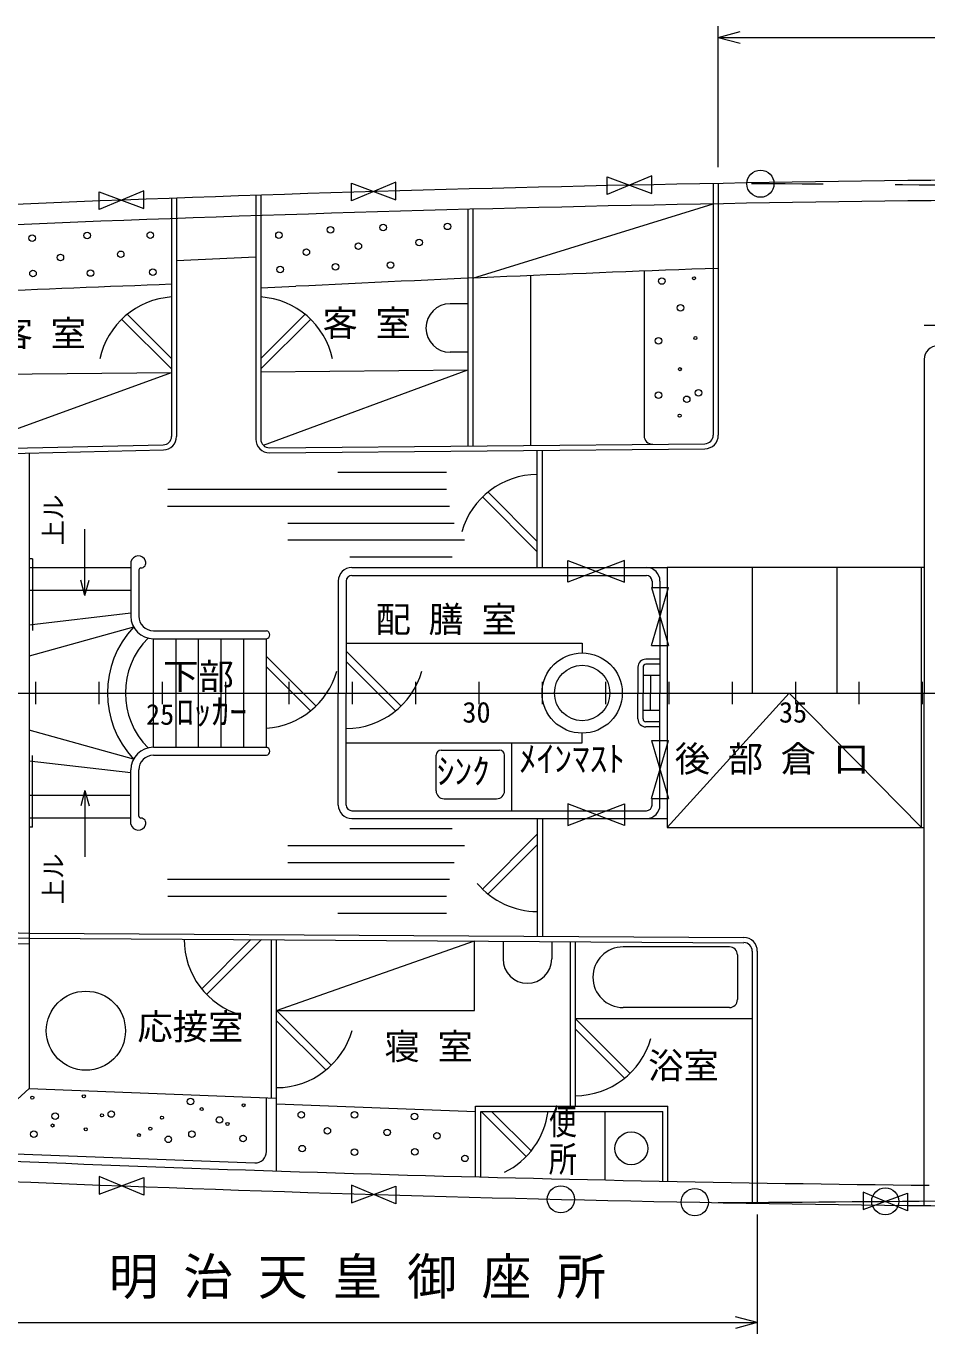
# Model space of a CAD drawing. Units: millimetres, scale not verified. Extents: x -51050 to 51050, y -29701 to 29699.
# Drawn here: x -25261 to -17294, y -11660 to -98 of the extents above; entities that cross this region are included whole.
import ezdxf
from ezdxf.enums import TextEntityAlignment as Align

# ---------------------------------------------------------------- set-up
doc = ezdxf.new("R2010")
doc.units = ezdxf.units.MM
doc.header["$LTSCALE"] = 100
doc.linetypes.add('USER1', pattern=[50.8, 31.75, -6.35, 6.35, -6.35])
doc.linetypes.add('USER2', pattern=[9.525, 6.35, -3.175])
for name, color, linetype, lineweight in [('0-2_sunpou', 7, 'Continuous', 18), ('0-3_keijou', 7, 'Continuous', 18), ('0-5_text', 7, 'Continuous', 18), ('0-6_center', 7, 'USER1', 18), ('0-7_hachi', 7, 'Continuous', 18)]:
    doc.layers.add(name, color=color, linetype=linetype, lineweight=lineweight)
doc.styles.add('ＭＳ ゴシック', font='')
doc.styles.get('ＭＳ ゴシック').set_extended_font_data('MS Gothic')

msp = doc.modelspace()

# ---------------------------------------------------------------- linework, layer by layer
at = {"layer": '0-2_sunpou'}
for p, q in [((-19139, -1346.3), (-19139, -98.2)), ((-19139, -198.2), (-18945.8, -146.4)), ((-19139, -198.2), (-11135, -198.2)), ((-19139, -198.2), (-18945.8, -250)), ((-25177, -5894.3), (-25177, -6094.3)), ((-24617, -5894.3), (-24617, -6094.3)), ((-24057, -5894.3), (-24057, -6094.3)), ((-23497, -5894.3), (-23497, -6094.3)), ((-22937, -5894.3), (-22937, -6094.3)), ((-22377, -5894.3), (-22377, -6094.3)), ((-21817, -5894.3), (-21817, -6094.3)), ((-21257, -5894.3), (-21257, -6094.3)), ((-20697, -5894.3), (-20697, -6094.3)), ((-20137, -5894.3), (-20137, -6094.3)), ((-19577, -5894.3), (-19577, -6094.3)), ((-19017, -5894.3), (-19017, -6094.3)), ((-18457, -5894.3), (-18457, -6094.3)), ((-17897, -5894.3), (-17897, -6094.3)), ((-17337, -5894.3), (-17337, -6094.3)), ((-42154.3, -5994.3), (36519.9, -5994.3)), ((-18794, -10605.7), (-18794, -11660.2)), ((-25890, -11560.2), (-18794, -11560.2)), ((-18794, -11560.2), (-18987.2, -11508.5)), ((-18794, -11560.2), (-18987.2, -11612))]:
    msp.add_line(p, q, dxfattribs=at)
at = {"layer": '0-3_keijou'}
for p, q in [((-19184, -1489.7), (-19184, -3714.7)), ((-19139, -1488.9), (-19139, -3714.7)), ((-23930, -1618.6), (-23930, -3725.3)), ((-23230, -1593.9), (-23230, -3750.6)), ((-23185, -1592.4), (-23185, -3750.6)), ((-23975, -1620.3), (-23975, -3725.3)), ((-21355, -1718.1), (-21355, -3809.3)), ((-21310, -2325.6), (-19184, -1669.8)), ((-21310, -1717), (-21310, -3808.8)), ((-23230, -2139.8), (-23930, -2174.5)), ((-20800, -2303.8), (-20800, -3808.8)), ((-19795, -2263.9), (-19795, -3719)), ((-22876.9, -2398.6), (-23185, -2413.9)), ((-23975, -3036.8), (-24364.8, -2647)), ((-23185, -3036.8), (-22795.2, -2647)), ((-21355, -2552.1), (-21510, -2552.1)), ((-23975, -3128.8), (-24412.9, -2690.8)), ((-23185, -3128.8), (-22747, -2690.8)), ((-21355, -2982.1), (-21510, -2982.1)), ((-17319, -3044.3), (-17319, -5994.3)), ((-27720, -3197.8), (-23975, -3161.2)), ((-23185, -3153.5), (-21355, -3135.6)), ((-27643.3, -3882), (-24048.3, -3800.3)), ((-23109.3, -3825.6), (-19258.3, -3789.7)), ((-27642.2, -3927), (-24047.2, -3845.3)), ((-25234.8, -3872.3), (-25234.8, -9491.6)), ((-23108.8, -3870.6), (-19257.9, -3834.7)), ((-20739.6, -4884), (-20739.6, -3848.5)), ((-20694.6, -4884), (-20694.6, -3848.1)), ((-20739.6, -4745.2), (-21222.6, -4262.2)), ((-20739.6, -4653.3), (-21174.4, -4218.5)), ((-25234.8, -4664.3), (-25234.8, -7324.3)), ((-25204.8, -4807.9), (-25234.8, -4807.9)), ((-24334.8, -4834.1), (-24334.8, -5314.3)), ((-24334.8, -4887.9), (-25234.8, -4887.9)), ((-24264.8, -4904.7), (-24264.8, -5314.3)), ((-22379.8, -4884), (-19590.5, -4884)), ((-22379.8, -4954), (-19774.8, -4954)), ((-18840.5, -4884), (-18840.5, -5994.3)), ((-18090.5, -4884), (-18090.5, -5994.3)), ((-17340.5, -7184), (-17340.5, -4884)), ((-22499.8, -5004), (-22499.8, -5994.3)), ((-22429.8, -5004), (-22429.8, -5994.3)), ((-19730.1, -5060.7), (-19579.5, -5060.7)), ((-19730.1, -5575.3), (-19579.5, -5060.7)), ((-19730.1, -5060.7), (-19579.5, -5575.3)), ((-19724.8, -5004), (-19724.8, -5060.7)), ((-19654.8, -5004), (-19654.8, -5994.3)), ((-24334.8, -5087.9), (-25234.8, -5087.9)), ((-24334.8, -5287.9), (-25234.8, -5393.1)), ((-24310.1, -5410.8), (-25234.8, -5667.4)), ((-24134.8, -5444.3), (-23134.8, -5444.3)), ((-24134.8, -5514.3), (-23134.8, -5514.3)), ((-24134.8, -6474.3), (-24134.8, -5514.3)), ((-23934.8, -6474.3), (-23934.8, -5514.3)), ((-23734.8, -6474.3), (-23734.8, -5514.3)), ((-23534.8, -6474.3), (-23534.8, -5514.3)), ((-23334.8, -6474.3), (-23334.8, -5514.3)), ((-23134.8, -6474.3), (-23134.8, -5514.3)), ((-22429.8, -5625.1), (-21946.9, -6108.1)), ((-19730.1, -5575.3), (-19579.5, -5575.3)), ((-23134.8, -5671.8), (-22698.5, -6108.1)), ((-23134.8, -5763.7), (-22746.7, -6151.8)), ((-22429.8, -5717), (-21995, -6151.8)), ((-19849.8, -5765.3), (-19849.8, -5994.3)), ((-19804.8, -5765.3), (-19804.8, -5994.3)), ((-19654.8, -5695.3), (-19779.8, -5695.3)), ((-19654.8, -5740.3), (-19779.8, -5740.3)), ((-19654.8, -5840.3), (-19804.8, -5840.3)), ((-19739.8, -5840.3), (-19739.8, -5994.3)), ((-22499.8, -6984.7), (-22499.8, -5994.3)), ((-22429.8, -6984.7), (-22429.8, -5994.3)), ((-19849.8, -6223.4), (-19849.8, -5994.3)), ((-19804.8, -6223.4), (-19804.8, -5994.3)), ((-19739.8, -6148.4), (-19739.8, -5994.3)), ((-19654.8, -6984.7), (-19654.8, -5994.3)), ((-17319, -10526.2), (-17319, -5994.3)), ((-19654.8, -6148.4), (-19804.8, -6148.4)), ((-24310.1, -6577.9), (-25234.8, -6321.3)), ((-20342.8, -6434.7), (-20342.8, -6349.3)), ((-19654.8, -6248.4), (-19779.8, -6248.4)), ((-19654.8, -6293.4), (-19779.8, -6293.4)), ((-24134.8, -6474.3), (-23134.8, -6474.3)), ((-22429.8, -6434.7), (-20342.8, -6434.7)), ((-20964.8, -7034.7), (-20964.8, -6434.7)), ((-19730.1, -6413.4), (-19579.5, -6413.4)), ((-19730.1, -6413.4), (-19579.5, -6928)), ((-19730.1, -6928), (-19579.5, -6413.4)), ((-24134.8, -6544.3), (-23134.8, -6544.3)), ((-21634.8, -6859.7), (-21634.8, -6544.7)), ((-21589.8, -6499.7), (-21074.8, -6499.7)), ((-21029.8, -6859.7), (-21029.8, -6544.7)), ((-24334.8, -6700.8), (-25234.8, -6595.6)), ((-24334.8, -7154.6), (-24334.8, -6674.3)), ((-24264.8, -7084), (-24264.8, -6674.3)), ((-24334.8, -6900.8), (-25234.8, -6900.8)), ((-21564.8, -6929.7), (-21099.8, -6929.7)), ((-19730.1, -6928), (-19579.5, -6928)), ((-19724.8, -6984.7), (-19724.8, -6928)), ((-22379.8, -7034.7), (-19774.8, -7034.7)), ((-24334.8, -7100.8), (-25234.8, -7100.8)), ((-22379.8, -7104.7), (-19590.5, -7104.7)), ((-20739.6, -7104.7), (-20739.6, -8140.2)), ((-20694.6, -7104.7), (-20694.6, -8140.6)), ((-25204.8, -7180.8), (-25234.8, -7180.8)), ((-20739.6, -7243.5), (-21222.6, -7726.5)), ((-19590.5, -7184), (-17319, -7184)), ((-20739.6, -7335.4), (-21174.4, -7770.2)), ((-27642.2, -8061.7), (-25234.8, -8116.4)), ((-27643.3, -8106.7), (-25234.8, -8161.4)), ((-25845, -8197.6), (-25234.8, -8211.4)), ((-25235.2, -8116.4), (-18913.3, -8156.1)), ((-25234.8, -8161.4), (-18913.5, -8201.6)), ((-23272.1, -8174.5), (-23706.9, -8609.3)), ((-23180.2, -8174.5), (-23663.1, -8657.4)), ((-23090, -9573.8), (-23090, -8175)), ((-23045, -10220.5), (-23045, -8175.3)), ((-21042.5, -8190.8), (-21042.5, -8345.8)), ((-20612.5, -8190.8), (-20612.5, -8345.8)), ((-20449, -8191.8), (-20449, -9648)), ((-20404, -8192.1), (-20404, -9648)), ((-19039.9, -8239.1), (-19979.9, -8239.1)), ((-18969.9, -8309.1), (-18969.9, -8705.1)), ((-18839, -8276.1), (-18839, -10505)), ((-18794, -8276.1), (-18794, -10505.7)), ((-19039.9, -8775.1), (-19979.9, -8775.1)), ((-23045, -8800.3), (-22562, -9283.3)), ((-23045, -8892.3), (-22610.2, -9327.1)), ((-20404, -8872.1), (-18839, -8872.1)), ((-20404, -8872.1), (-19921.1, -9355.1)), ((-20404, -8964.1), (-19969.2, -9398.9)), ((-25817, -10021.7), (-25234.8, -9491.6)), ((-25234.8, -9491.6), (-23045, -9575.5)), ((-23135, -10048.6), (-23135, -9572.1)), ((-23045, -9625.6), (-21285, -9693)), ((-21285, -10272.4), (-21285, -9648)), ((-21285, -9648), (-19585, -9648)), ((-21240, -10273.6), (-21240, -9693)), ((-21240, -9693), (-19630, -9693)), ((-21237.4, -9693), (-20839.3, -10091.2)), ((-21145.5, -9693), (-20795.5, -10043)), ((-20140, -10299.8), (-20140, -9693)), ((-19630, -10310.5), (-19630, -9693)), ((-19585, -10311.3), (-19585, -9648)), ((-25748.8, -10052.3), (-23238.8, -10148.5))]:
    msp.add_line(p, q, dxfattribs=at)
at = {"layer": '0-3_keijou', "linetype": 'USER2'}
for p, q in [((-25204.8, -4807.9), (-25204.8, -5659.1)), ((-25204.8, -7180.8), (-25204.8, -6329.6))]:
    msp.add_line(p, q, dxfattribs=at)
at = {"layer": '0-3_keijou'}
for points in [[(-22383.2, -1487.9), (-21989.7, -1634.8), (-21989.7, -1478.8), (-22383.2, -1643.9)], [(-20121.3, -1430.8), (-19727.7, -1577.6), (-19727.7, -1421.6), (-20121.3, -1586.8)], [(-24613.5, -1563.3), (-24219.9, -1710.1), (-24219.9, -1554.1), (-24613.5, -1719.3)], [(-20471.2, -5014), (-20471.2, -4824), (-19967.2, -5014), (-19967.2, -4824)], [(-20471.2, -6974.7), (-20471.2, -7164.7), (-19967.2, -6974.7), (-19967.2, -7164.7)], [(-24613.5, -10425.4), (-24219.9, -10278.6), (-24219.9, -10434.6), (-24613.5, -10269.4)], [(-22383.2, -10500.8), (-21989.7, -10353.9), (-21989.7, -10509.9), (-22383.2, -10344.8)], [(-17859.1, -10562.1), (-17465.5, -10415.3), (-17465.5, -10571.3), (-17859.1, -10406.1)]]:
    msp.add_lwpolyline(points, close=True, dxfattribs=at)
for points in [[(-17319, -4884), (-19590.5, -4884), (-19590.5, -7184)], [(-22429.8, -5554), (-20342.8, -5554), (-20342.8, -5639.3)], [(-23045, -8800.3), (-21295, -8800.3), (-21295, -8186.5)]]:
    msp.add_lwpolyline(points, dxfattribs=at)
for centre, radius in [((-18766.5, -1491.4), 120), ((-22103.3, -1877.9), 28.8), ((-21533.4, -1868.7), 28.8), ((-25207.6, -1973.5), 28.8), ((-24721.6, -1948.8), 28.8), ((-24162.5, -1946.1), 28.8), ((-23024.9, -1946.8), 28.8), ((-22569.5, -1898.6), 28.8), ((-22782.3, -2095.7), 28.8), ((-22322.4, -2043.2), 28.8), ((-21784.6, -2011.1), 28.8), ((-24957.8, -2144), 28.8), ((-24424.3, -2115.1), 28.8), ((-22524.6, -2225.4), 28.8), ((-22037.4, -2210.1), 28.8), ((-25200, -2285.3), 28.8), ((-24691.6, -2281.3), 28.8), ((-24140.6, -2273.2), 28.8), ((-23013.3, -2249.6), 28.8), ((-19638, -2351.7), 28.8), ((-19353.2, -2326.8), 13.6), ((-19474.1, -2588.3), 28.8), ((-19668.1, -2880), 28.8), ((-19341.1, -2856.1), 13.6), ((-19478.6, -3131), 13.6), ((-19668.1, -3361.1), 28.8), ((-19313.6, -3340.1), 28.8), ((-19418.5, -3397.5), 28.8), ((-19481.4, -3542.1), 13.6), ((-20342.8, -5994.3), 355), ((-20342.8, -5994.3), 245), ((-24732.2, -8980.3), 350), ((-25206.5, -9571.3), 13.6), ((-24750.3, -9559.5), 13.6), ((-23806.4, -9605.6), 28.8), ((-25003.2, -9735.7), 28.8), ((-24507.4, -9716.7), 28.8), ((-23707.6, -9673.3), 13.6), ((-23337.6, -9638.9), 13.6), ((-22827, -9724), 28.8), ((-22356, -9724), 28.8), ((-21826.4, -9737.8), 28.8), ((-25027.2, -9818.1), 13.6), ((-24589.8, -9728.4), 13.6), ((-24059.1, -9749.1), 13.6), ((-23550.1, -9769.1), 28.8), ((-23480.1, -9804.2), 13.6), ((-25192.6, -9894.1), 28.8), ((-24733.4, -9851.9), 13.6), ((-24263.6, -9902.9), 13.6), ((-24162.5, -9845.5), 13.6), ((-24003.3, -9940.4), 28.8), ((-23794.1, -9894.1), 28.8), ((-23342.6, -9933.6), 28.8), ((-22596.7, -9864.9), 28.8), ((-22067, -9878.6), 28.8), ((-21627, -9909.5), 28.8), ((-19908.6, -10020.5), 145), ((-22820.1, -10022.9), 28.8), ((-22356, -10053.8), 28.8), ((-21823, -10050.4), 28.8), ((-21379.5, -10108.8), 28.8), ((-20531.3, -10471.1), 120), ((-19346.8, -10496), 120), ((-17662.3, -10488.7), 120)]:
    msp.add_circle(centre, radius, dxfattribs=at)
for centre, radius, start, end in [((-14401.2, -265046.3), 263600, 90, 92.84014), ((-14401.2, -265046.3), 263420, 90, 92.84014), ((-9856.2, -264855.8), 262780, 92.02441, 92.84014), ((-14401.2, -265046.3), 262840, 92.08741, 92.84014), ((-23926.7, -3189.6), 698.8, 93.95986, 167.66246), ((-23233.2, -3189.6), 698.8, 12.33754, 86.04014), ((-21510, -2767.1), 215, 90, 270), ((-17199, -3044.3), 120, 90, 180), ((-24050, -3725.3), 75, 271.30195, 0), ((-24050, -3725.3), 120, 271.30195, 0), ((-23110, -3750.6), 120, 180, 270.53384), ((-23110, -3750.6), 75, 180, 270.53384), ((-19720, -3719), 75, 180, 270.53384), ((-19259, -3714.7), 75, 270.53384, 0), ((-19259, -3714.7), 120, 270.53384, 0), ((-20736.3, -4761), 698.8, 90.26722, 163.96981), ((-24268.5, -4850.6), 68.4, 19.44402, 166.03957), ((-24245.4, -4843.9), 44.4, 269.93169, 21.18985), ((-24245.5, -4907.9), 19.6, 89.93169, 170.61001), ((-22379.8, -5004), 120, 90, 180), ((-22379.8, -5004), 50, 90, 180), ((-19774.8, -5004), 120, 0, 90), ((-19774.8, -5004), 50, 0, 90), ((-24134.8, -5314.3), 200, 180, 270), ((-24134.8, -5314.3), 130, 180, 270), ((-23692.1, -5994.3), 850, 136.63974, 223.36026), ((-23692.1, -5994.3), 690, 135.25985, 224.74015), ((-23140.2, -5479.3), 35.4, 278.79741, 81.20259), ((-19779.8, -5765.3), 70, 90, 180), ((-19779.8, -5765.3), 25, 90, 180), ((-23184.8, -5609.3), 698.8, 274.09759, 343.96981), ((-22433.1, -5609.3), 698.8, 270.26722, 343.96981), ((-19779.8, -6223.4), 70, 180, 270), ((-19779.8, -6223.4), 25, 180, 270), ((-24134.8, -6674.3), 200, 90, 180), ((-23140.2, -6509.3), 35.4, 278.79741, 81.20259), ((-24134.8, -6674.3), 130, 90, 180), ((-21589.8, -6544.7), 45, 90, 180), ((-21074.8, -6544.7), 45, 360, 90), ((-21564.8, -6859.7), 70, 180, 270), ((-21099.8, -6859.7), 70, 270, 360), ((-22379.8, -6984.7), 120, 180, 270), ((-22379.8, -6984.7), 50, 180, 270), ((-19774.8, -6984.7), 120, 270, 0), ((-19774.8, -6984.7), 50, 270, 0), ((-24268.5, -7138.1), 68.4, 193.96043, 340.55598), ((-24245.5, -7080.8), 19.6, 189.38999, 270.06831), ((-24245.4, -7144.8), 44.4, 338.81015, 90.06831), ((-20736.3, -7227.7), 698.8, 220.06287, 269.73278), ((-23164.4, -8171.2), 698.8, 179.91114, 253.61373), ((-18914, -8276.1), 75, 0, 89.63976), ((-18914, -8276.1), 120, 0, 89.63976), ((-19979.9, -8507.1), 268, 90, 270), ((-19039.9, -8309.1), 70, 0, 90), ((-20827.5, -8345.8), 215, 180, 0), ((-19039.9, -8705.1), 70, 270, 0), ((-23048.2, -8784.5), 698.8, 270.26722, 343.96981), ((-20407.3, -8856.3), 698.8, 270.26722, 343.96981), ((-21338, -9605), 698.8, 296.23678, 352.76038), ((-14401.2, 253057.7), 263420, 267.15986, 269.37514), ((-23235, -10048.6), 100, 267.80452, 360), ((-14401.2, 253057.7), 263600, 267.15986, 270)]:
    msp.add_arc(centre, radius, start, end, dxfattribs=at)
at = {"layer": '0-5_text'}
for p, q in [((-24740.4, -5132.5), (-24740.4, -4545.8)), ((-24740.4, -5132.5), (-24776.7, -4997.3)), ((-24740.4, -5132.5), (-24704.2, -4997.3)), ((-24740.4, -6856.2), (-24776.7, -6991.4)), ((-24740.4, -6856.2), (-24740.4, -7442.9)), ((-24740.4, -6856.2), (-24704.2, -6991.4))]:
    msp.add_line(p, q, dxfattribs=at)
at = {"layer": '0-6_center'}
for p, q in [((-25845, -3841.2), (-23975, -3161.2)), ((-23162.7, -3803.9), (-21355, -3135.6)), ((-23045, -8800.3), (-21295, -8186.5))]:
    msp.add_line(p, q, dxfattribs=at)
msp.add_lwpolyline([(-17340.5, -7184), (-18511.1, -5994.3), (-19590.5, -7184)], dxfattribs=at)
for centre, start, end in [((-23288.3, -652742), 89.21813, 89.63496), ((-23288.3, 640753.3), 270.36504, 270.78187)]:
    msp.add_arc(centre, 651266.3, start, end, dxfattribs=at)
at = {"layer": '0-7_hachi'}
for p, q in [((-12501.8, -2744.7), (-17316.8, -2744.7)), ((-21542.9, -4044.3), (-22502.7, -4044.3)), ((-21542.9, -4194.3), (-24007.5, -4194.3)), ((-21516.8, -4344.3), (-24011.1, -4344.3)), ((-21475.2, -4494.3), (-22946.5, -4494.3)), ((-21383.6, -4644.3), (-22946.5, -4644.3)), ((-21492.3, -4794.3), (-22398.9, -4794.3)), ((-21492.3, -7194.3), (-22398.9, -7194.3)), ((-21383.6, -7344.3), (-22946.5, -7344.3)), ((-21475.2, -7494.3), (-22946.5, -7494.3)), ((-21516.8, -7644.3), (-24011.1, -7644.3)), ((-21542.9, -7794.3), (-24007.5, -7794.3)), ((-21542.9, -7944.3), (-22502.7, -7944.3))]:
    msp.add_line(p, q, dxfattribs=at)

# ---------------------------------------------------------------- texts
at = {"layer": '0-2_sunpou', "style": 'ＭＳ ゴシック'}
for s, height, p in [('25', 183.3, (-24200.5, -6330)), ('30', 183.3, (-21402.4, -6310.8)), ('35', 183.3, (-18602.4, -6310.8)), ('明 治 天 皇 御 座 所', 322.6, (-24529.5, -11412))]:
    msp.add_text(s, height=height, dxfattribs=at).set_placement(p, align=Align.BOTTOM_LEFT)
at = {"layer": '0-5_text', "style": 'ＭＳ ゴシック'}
for s, p in [('客 室', (-22638.7, -2907.9)), ('客 室', (-25512, -2997.7)), ('配 膳 室', (-22170, -5526.5)), ('下部', (-24048.7, -6029.1)), ('ﾛｯｶｰ', (-23932.9, -6342.5)), ('ﾒｲﾝﾏｽﾄ', (-20901.7, -6759.1)), ('後 部 倉 口', (-19524.3, -6759.1)), ('ｼﾝｸ', (-21628.9, -6868.7)), ('応接室', (-24276.9, -9128.3)), ('寝 室', (-22091.1, -9302.6)), ('浴室', (-19759, -9472.1))]:
    msp.add_text(s, height=229.1, dxfattribs=at).set_placement(p, align=Align.BOTTOM_LEFT)
for p in [(-24886.9, -4688.8), (-24886.9, -7863.2)]:
    msp.add_text('上ル', height=165, rotation=90, dxfattribs=at).set_placement(p, align=Align.BOTTOM_LEFT)
at = {"layer": '0-5_text', "style": 'ＭＳ ゴシック', "width": 0.8}
for s, p in [('便', (-20638.9, -9967.9)), ('所', (-20638.9, -10298.8))]:
    msp.add_text(s, height=229.1, dxfattribs=at).set_placement(p, align=Align.BOTTOM_LEFT)

doc.saveas('drawing.dxf')
